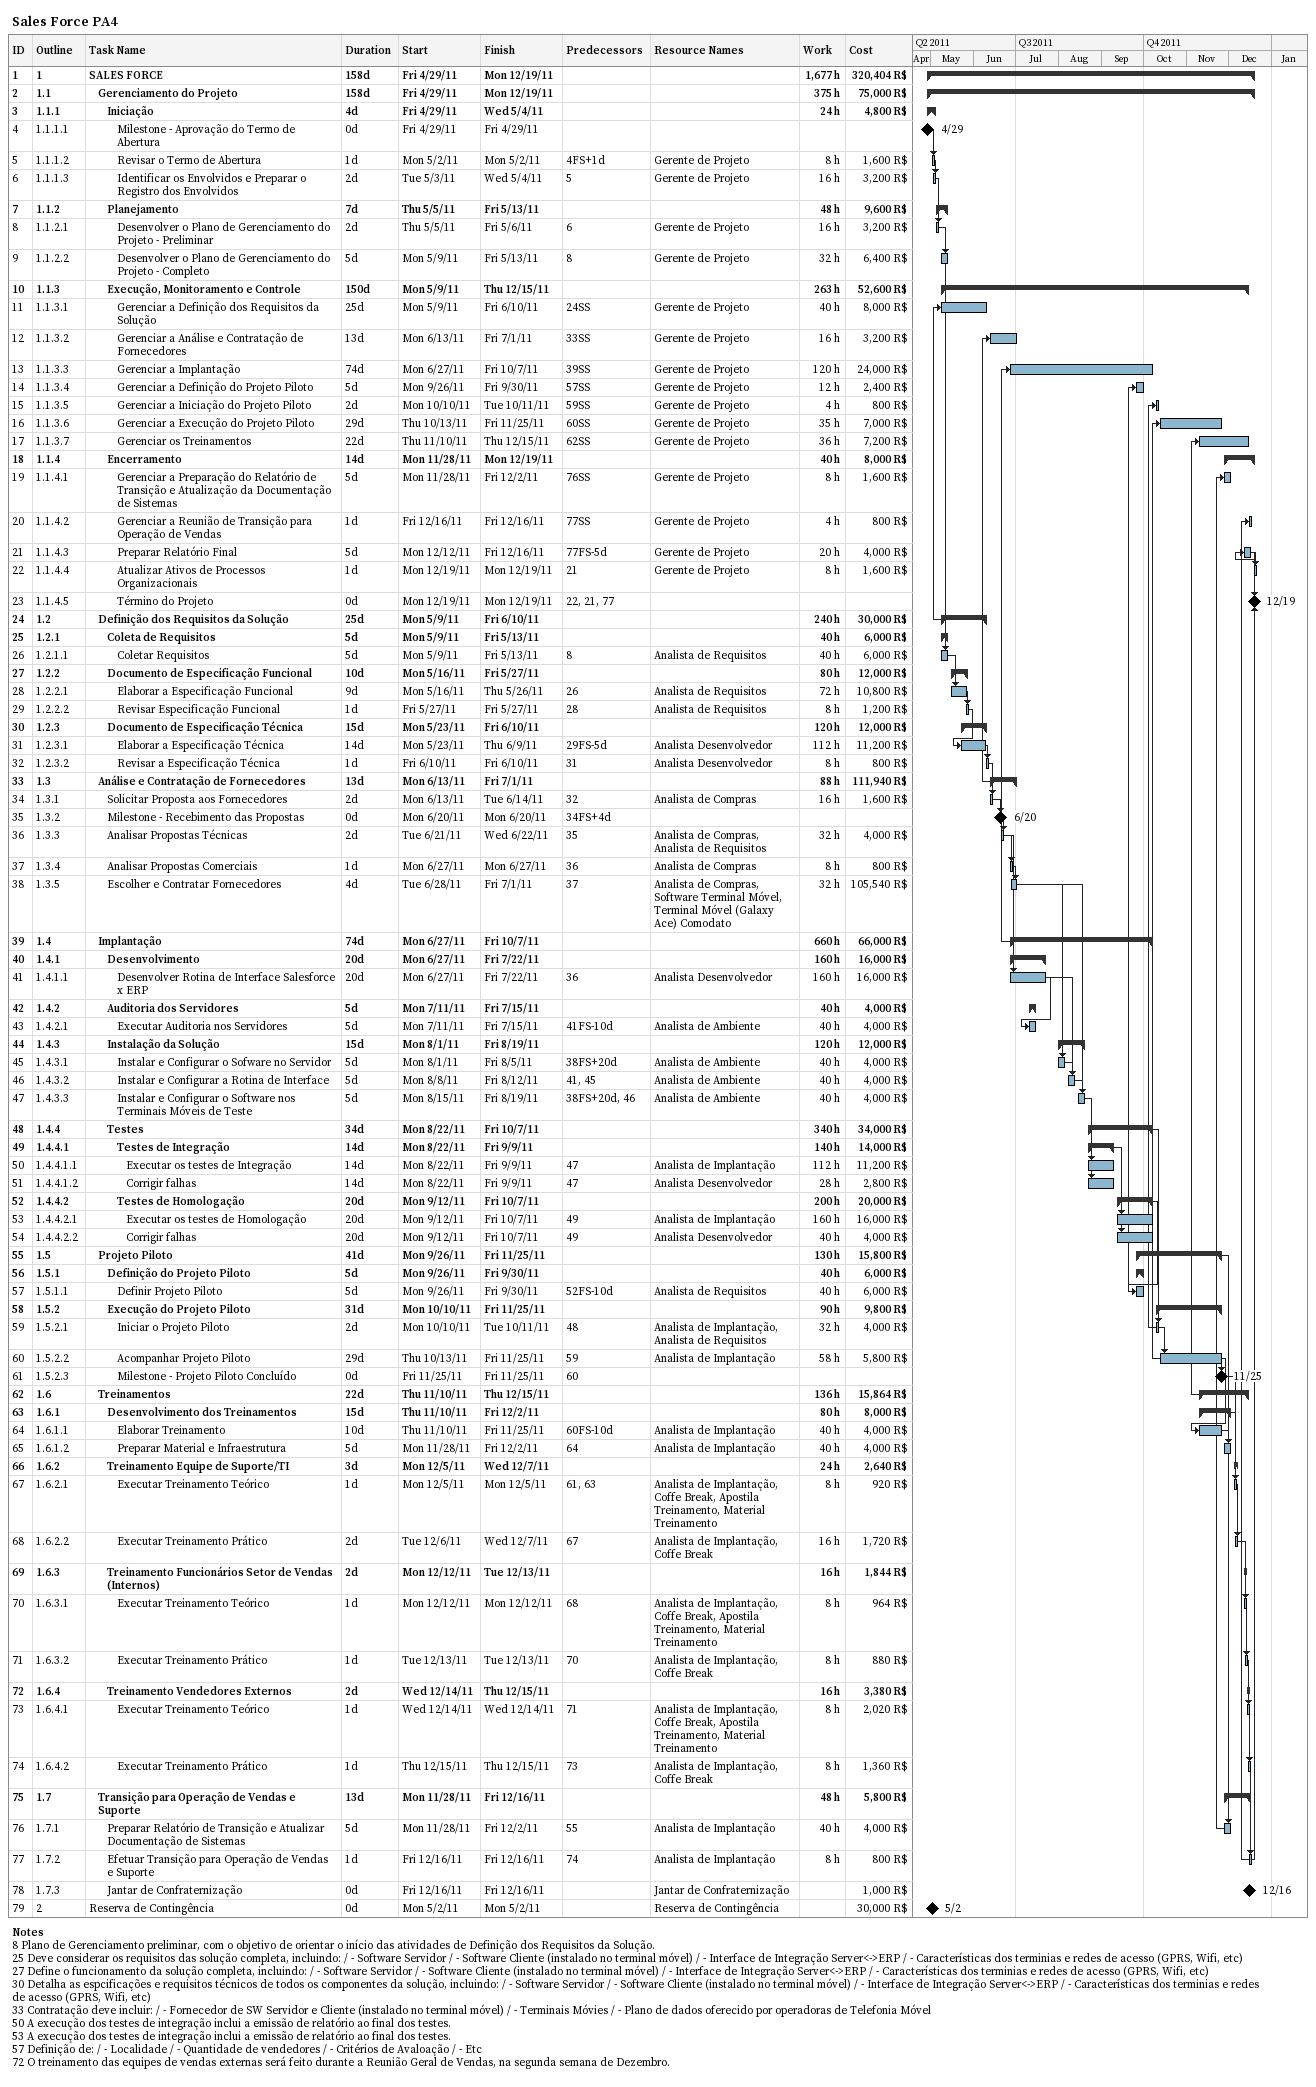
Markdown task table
Sales Force PA4

| ID | WBS | Task | Duration | Start | Finish | Predecessors | Resources | Work (h) | Cost (R$) |
|---|---|---|---|---|---|---|---|---|---|
| 1 | 1 | **SALES FORCE** | 158d | 2011-04-29 | 2011-12-19 |  |  | 1677 | 320404 |
| 2 | 1.1 | **Gerenciamento do Projeto** | 158d | 2011-04-29 | 2011-12-19 |  |  | 375 | 75000 |
| 3 | 1.1.1 | **Iniciação** | 4d | 2011-04-29 | 2011-05-04 |  |  | 24 | 4800 |
| 4 | 1.1.1.1 | Milestone - Aprovação do Termo de Abertura | 0d | 2011-04-29 | 2011-04-29 |  |  |  |  |
| 5 | 1.1.1.2 | Revisar o Termo de Abertura | 1d | 2011-05-02 | 2011-05-02 | 4FS+1d | Gerente de Projeto | 8 | 1600 |
| 6 | 1.1.1.3 | Identificar os Envolvidos e Preparar o Registro dos Envolvidos | 2d | 2011-05-03 | 2011-05-04 | 5 | Gerente de Projeto | 16 | 3200 |
| 7 | 1.1.2 | **Planejamento** | 7d | 2011-05-05 | 2011-05-13 |  |  | 48 | 9600 |
| 8 | 1.1.2.1 | Desenvolver o Plano de Gerenciamento do Projeto - Preliminar | 2d | 2011-05-05 | 2011-05-06 | 6 | Gerente de Projeto | 16 | 3200 |
| 9 | 1.1.2.2 | Desenvolver o Plano de Gerenciamento do Projeto - Completo | 5d | 2011-05-09 | 2011-05-13 | 8 | Gerente de Projeto | 32 | 6400 |
| 10 | 1.1.3 | **Execução, Monitoramento e Controle** | 150d | 2011-05-09 | 2011-12-15 |  |  | 263 | 52600 |
| 11 | 1.1.3.1 | Gerenciar a Definição dos Requisitos da Solução | 25d | 2011-05-09 | 2011-06-10 | 24SS | Gerente de Projeto | 40 | 8000 |
| 12 | 1.1.3.2 | Gerenciar a Análise e Contratação de Fornecedores | 13d | 2011-06-13 | 2011-07-01 | 33SS | Gerente de Projeto | 16 | 3200 |
| 13 | 1.1.3.3 | Gerenciar a Implantação | 74d | 2011-06-27 | 2011-10-07 | 39SS | Gerente de Projeto | 120 | 24000 |
| 14 | 1.1.3.4 | Gerenciar a Definição do Projeto Piloto | 5d | 2011-09-26 | 2011-09-30 | 57SS | Gerente de Projeto | 12 | 2400 |
| 15 | 1.1.3.5 | Gerenciar a Iniciação do Projeto Piloto | 2d | 2011-10-10 | 2011-10-11 | 59SS | Gerente de Projeto | 4 | 800 |
| 16 | 1.1.3.6 | Gerenciar a Execução do Projeto Piloto | 29d | 2011-10-13 | 2011-11-25 | 60SS | Gerente de Projeto | 35 | 7000 |
| 17 | 1.1.3.7 | Gerenciar os Treinamentos | 22d | 2011-11-10 | 2011-12-15 | 62SS | Gerente de Projeto | 36 | 7200 |
| 18 | 1.1.4 | **Encerramento** | 14d | 2011-11-28 | 2011-12-19 |  |  | 40 | 8000 |
| 19 | 1.1.4.1 | Gerenciar a Preparação do Relatório de Transição e Atualização da Documentação de Sistemas | 5d | 2011-11-28 | 2011-12-02 | 76SS | Gerente de Projeto | 8 | 1600 |
| 20 | 1.1.4.2 | Gerenciar a Reunião de Transição para Operação de Vendas | 1d | 2011-12-16 | 2011-12-16 | 77SS | Gerente de Projeto | 4 | 800 |
| 21 | 1.1.4.3 | Preparar Relatório Final | 5d | 2011-12-12 | 2011-12-16 | 77FS-5d | Gerente de Projeto | 20 | 4000 |
| 22 | 1.1.4.4 | Atualizar Ativos de Processos Organizacionais | 1d | 2011-12-19 | 2011-12-19 | 21 | Gerente de Projeto | 8 | 1600 |
| 23 | 1.1.4.5 | Término do Projeto | 0d | 2011-12-19 | 2011-12-19 | 22, 21, 77 |  |  |  |
| 24 | 1.2 | **Definição dos Requisitos da Solução** | 25d | 2011-05-09 | 2011-06-10 |  |  | 240 | 30000 |
| 25 | 1.2.1 | **Coleta de Requisitos** | 5d | 2011-05-09 | 2011-05-13 |  |  | 40 | 6000 |
| 26 | 1.2.1.1 | Coletar Requisitos | 5d | 2011-05-09 | 2011-05-13 | 8 | Analista de Requisitos | 40 | 6000 |
| 27 | 1.2.2 | **Documento de Especificação Funcional** | 10d | 2011-05-16 | 2011-05-27 |  |  | 80 | 12000 |
| 28 | 1.2.2.1 | Elaborar a Especificação Funcional | 9d | 2011-05-16 | 2011-05-26 | 26 | Analista de Requisitos | 72 | 10800 |
| 29 | 1.2.2.2 | Revisar Especificação Funcional | 1d | 2011-05-27 | 2011-05-27 | 28 | Analista de Requisitos | 8 | 1200 |
| 30 | 1.2.3 | **Documento de Especificação Técnica** | 15d | 2011-05-23 | 2011-06-10 |  |  | 120 | 12000 |
| 31 | 1.2.3.1 | Elaborar a Especificação Técnica | 14d | 2011-05-23 | 2011-06-09 | 29FS-5d | Analista Desenvolvedor | 112 | 11200 |
| 32 | 1.2.3.2 | Revisar a Especificação Técnica | 1d | 2011-06-10 | 2011-06-10 | 31 | Analista Desenvolvedor | 8 | 800 |
| 33 | 1.3 | **Análise e Contratação de Fornecedores** | 13d | 2011-06-13 | 2011-07-01 |  |  | 88 | 111940 |
| 34 | 1.3.1 | Solicitar Proposta aos Fornecedores | 2d | 2011-06-13 | 2011-06-14 | 32 | Analista de Compras | 16 | 1600 |
| 35 | 1.3.2 | Milestone - Recebimento das Propostas | 0d | 2011-06-20 | 2011-06-20 | 34FS+4d |  |  |  |
| 36 | 1.3.3 | Analisar Propostas Técnicas | 2d | 2011-06-21 | 2011-06-22 | 35 | Analista de Compras, Analista de Requisitos | 32 | 4000 |
| 37 | 1.3.4 | Analisar Propostas Comerciais | 1d | 2011-06-27 | 2011-06-27 | 36 | Analista de Compras | 8 | 800 |
| 38 | 1.3.5 | Escolher e Contratar Fornecedores | 4d | 2011-06-28 | 2011-07-01 | 37 | Analista de Compras, Software Terminal Móvel, Terminal Móvel (Galaxy Ace) Comodato | 32 | 105540 |
| 39 | 1.4 | **Implantação** | 74d | 2011-06-27 | 2011-10-07 |  |  | 660 | 66000 |
| 40 | 1.4.1 | **Desenvolvimento** | 20d | 2011-06-27 | 2011-07-22 |  |  | 160 | 16000 |
| 41 | 1.4.1.1 | Desenvolver Rotina de Interface Salesforce x ERP | 20d | 2011-06-27 | 2011-07-22 | 36 | Analista Desenvolvedor | 160 | 16000 |
| 42 | 1.4.2 | **Auditoria dos Servidores** | 5d | 2011-07-11 | 2011-07-15 |  |  | 40 | 4000 |
| 43 | 1.4.2.1 | Executar Auditoria nos Servidores | 5d | 2011-07-11 | 2011-07-15 | 41FS-10d | Analista de Ambiente | 40 | 4000 |
| 44 | 1.4.3 | **Instalação da Solução** | 15d | 2011-08-01 | 2011-08-19 |  |  | 120 | 12000 |
| 45 | 1.4.3.1 | Instalar e Configurar o Sofware no Servidor | 5d | 2011-08-01 | 2011-08-05 | 38FS+20d | Analista de Ambiente | 40 | 4000 |
| 46 | 1.4.3.2 | Instalar e Configurar a Rotina de Interface | 5d | 2011-08-08 | 2011-08-12 | 41, 45 | Analista de Ambiente | 40 | 4000 |
| 47 | 1.4.3.3 | Instalar e Configurar o Software nos Terminais Móveis de Teste | 5d | 2011-08-15 | 2011-08-19 | 38FS+20d, 46 | Analista de Ambiente | 40 | 4000 |
| 48 | 1.4.4 | **Testes** | 34d | 2011-08-22 | 2011-10-07 |  |  | 340 | 34000 |
| 49 | 1.4.4.1 | **Testes de Integração** | 14d | 2011-08-22 | 2011-09-09 |  |  | 140 | 14000 |
| 50 | 1.4.4.1.1 | Executar os testes de Integração | 14d | 2011-08-22 | 2011-09-09 | 47 | Analista de Implantação | 112 | 11200 |
| 51 | 1.4.4.1.2 | Corrigir falhas | 14d | 2011-08-22 | 2011-09-09 | 47 | Analista Desenvolvedor | 28 | 2800 |
| 52 | 1.4.4.2 | **Testes de Homologação** | 20d | 2011-09-12 | 2011-10-07 |  |  | 200 | 20000 |
| 53 | 1.4.4.2.1 | Executar os testes de Homologação | 20d | 2011-09-12 | 2011-10-07 | 49 | Analista de Implantação | 160 | 16000 |
| 54 | 1.4.4.2.2 | Corrigir falhas | 20d | 2011-09-12 | 2011-10-07 | 49 | Analista Desenvolvedor | 40 | 4000 |
| 55 | 1.5 | **Projeto Piloto** | 41d | 2011-09-26 | 2011-11-25 |  |  | 130 | 15800 |
| 56 | 1.5.1 | **Definição do Projeto Piloto** | 5d | 2011-09-26 | 2011-09-30 |  |  | 40 | 6000 |
| 57 | 1.5.1.1 | Definir Projeto Piloto | 5d | 2011-09-26 | 2011-09-30 | 52FS-10d | Analista de Requisitos | 40 | 6000 |
| 58 | 1.5.2 | **Execução do Projeto Piloto** | 31d | 2011-10-10 | 2011-11-25 |  |  | 90 | 9800 |
| 59 | 1.5.2.1 | Iniciar o Projeto Piloto | 2d | 2011-10-10 | 2011-10-11 | 48 | Analista de Implantação, Analista de Requisitos | 32 | 4000 |
| 60 | 1.5.2.2 | Acompanhar Projeto Piloto | 29d | 2011-10-13 | 2011-11-25 | 59 | Analista de Implantação | 58 | 5800 |
| 61 | 1.5.2.3 | Milestone - Projeto Piloto Concluído | 0d | 2011-11-25 | 2011-11-25 | 60 |  |  |  |
| 62 | 1.6 | **Treinamentos** | 22d | 2011-11-10 | 2011-12-15 |  |  | 136 | 15864 |
| 63 | 1.6.1 | **Desenvolvimento dos Treinamentos** | 15d | 2011-11-10 | 2011-12-02 |  |  | 80 | 8000 |
| 64 | 1.6.1.1 | Elaborar Treinamento | 10d | 2011-11-10 | 2011-11-25 | 60FS-10d | Analista de Implantação | 40 | 4000 |
| 65 | 1.6.1.2 | Preparar Material e Infraestrutura | 5d | 2011-11-28 | 2011-12-02 | 64 | Analista de Implantação | 40 | 4000 |
| 66 | 1.6.2 | **Treinamento Equipe de Suporte/TI** | 3d | 2011-12-05 | 2011-12-07 |  |  | 24 | 2640 |
| 67 | 1.6.2.1 | Executar Treinamento Teórico | 1d | 2011-12-05 | 2011-12-05 | 61, 63 | Analista de Implantação, Coffe Break, Apostila Treinamento, Material Treinamento | 8 | 920 |
| 68 | 1.6.2.2 | Executar Treinamento Prático | 2d | 2011-12-06 | 2011-12-07 | 67 | Analista de Implantação, Coffe Break | 16 | 1720 |
| 69 | 1.6.3 | **Treinamento Funcionários Setor de Vendas (Internos)** | 2d | 2011-12-12 | 2011-12-13 |  |  | 16 | 1844 |
| 70 | 1.6.3.1 | Executar Treinamento Teórico | 1d | 2011-12-12 | 2011-12-12 | 68 | Analista de Implantação, Coffe Break, Apostila Treinamento, Material Treinamento | 8 | 964 |
| 71 | 1.6.3.2 | Executar Treinamento Prático | 1d | 2011-12-13 | 2011-12-13 | 70 | Analista de Implantação, Coffe Break | 8 | 880 |
| 72 | 1.6.4 | **Treinamento Vendedores Externos** | 2d | 2011-12-14 | 2011-12-15 |  |  | 16 | 3380 |
| 73 | 1.6.4.1 | Executar Treinamento Teórico | 1d | 2011-12-14 | 2011-12-14 | 71 | Analista de Implantação, Coffe Break, Apostila Treinamento, Material Treinamento | 8 | 2020 |
| 74 | 1.6.4.2 | Executar Treinamento Prático | 1d | 2011-12-15 | 2011-12-15 | 73 | Analista de Implantação, Coffe Break | 8 | 1360 |
| 75 | 1.7 | **Transição para Operação de Vendas e Suporte** | 13d | 2011-11-28 | 2011-12-16 |  |  | 48 | 5800 |
| 76 | 1.7.1 | Preparar Relatório de Transição e Atualizar Documentação de Sistemas | 5d | 2011-11-28 | 2011-12-02 | 55 | Analista de Implantação | 40 | 4000 |
| 77 | 1.7.2 | Efetuar Transição para Operação de Vendas e Suporte | 1d | 2011-12-16 | 2011-12-16 | 74 | Analista de Implantação | 8 | 800 |
| 78 | 1.7.3 | Jantar de Confraternização | 0d | 2011-12-16 | 2011-12-16 |  | Jantar de Confraternização |  | 1000 |
| 79 | 2 | Reserva de Contingência | 0d | 2011-05-02 | 2011-05-02 |  | Reserva de Contingência |  | 30000 |

Notes
- 8: Plano de Gerenciamento preliminar, com o objetivo de orientar o início das atividades de Definição dos Requisitos da Solução.
- 25: Deve considerar os requisitos das solução completa, incluindo: / - Software Servidor / - Software Cliente (instalado no terminal móvel) / - Interface de Integração Server<->ERP / - Características dos terminias e redes de acesso (GPRS, Wifi, etc)
- 27: Define o funcionamento da solução completa, incluindo: / - Software Servidor / - Software Cliente (instalado no terminal móvel) / - Interface de Integração Server<->ERP / - Características dos terminias e redes de acesso (GPRS, Wifi, etc)
- 30: Detalha as espcificações e requisitos técnicos de todos os componentes da solução, incluindo: / - Software Servidor / - Software Cliente (instalado no terminal móvel) / - Interface de Integração Server<->ERP / - Características dos terminias e redes de acesso (GPRS, Wifi, etc)
- 33: Contratação deve incluir: / - Fornecedor de SW Servidor e Cliente (instalado no terminal móvel) / - Terminais Móvies / - Plano de dados oferecido por operadoras de Telefonia Móvel
- 50: A execução dos testes de integração inclui a emissão de relatório ao final dos testes.
- 53: A execução dos testes de integração inclui a emissão de relatório ao final dos testes.
- 57: Definição de: / - Localidade / - Quantidade de vendedores / - Critérios de Avaloação / - Etc
- 72: O treinamento das equipes de vendas externas será feito durante a Reunião Geral de Vendas, na segunda semana de Dezembro.
